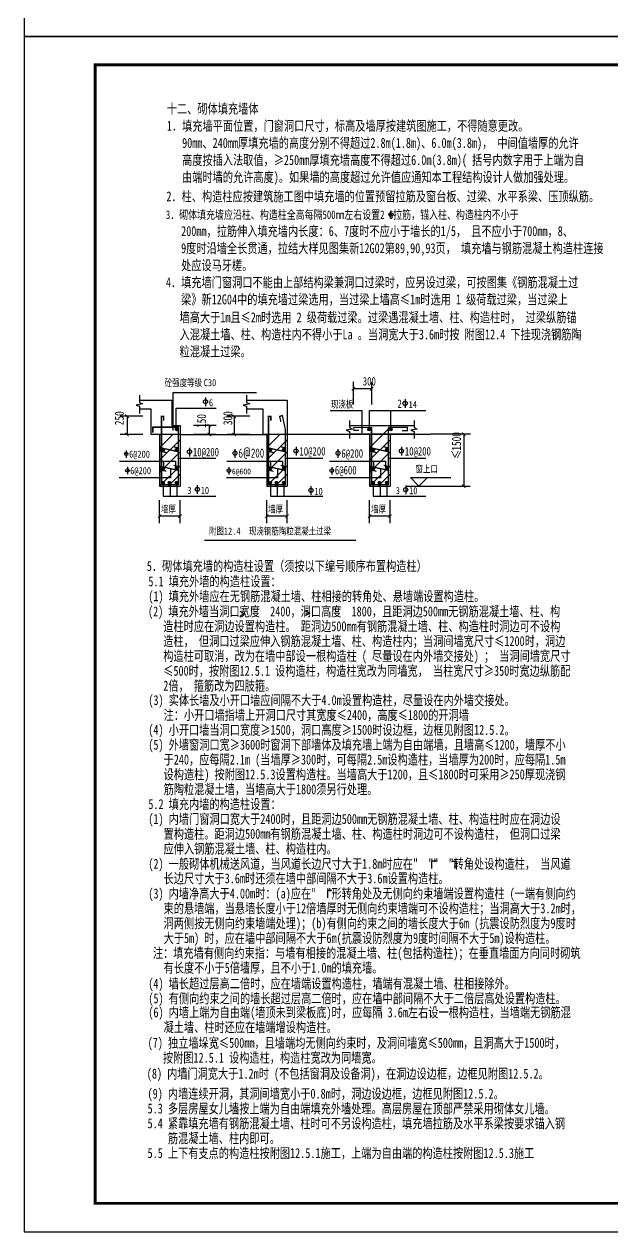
# Model space of a CAD drawing. Header units: millimetres. Extents: x 539196 to 807275, y 431843 to 1156631.
# Drawn here: x 543235 to 572462, y 1037831 to 1097840 of the extents above; entities that cross this region are included whole.
import ezdxf

# ---------------------------------------------------------------- set-up
doc = ezdxf.new("R2010")
doc.units = ezdxf.units.MM
doc.header["$MEASUREMENT"] = 0
doc.linetypes.add('DASHED2', pattern=[0.375, 0.25, -0.125])
doc.layers.add('PUB_TITLE', color=4, linetype='Continuous')
doc.styles.add('-宋体', font='', dxfattribs={"width": 0.8})
doc.styles.add('GBSTYLE', font='tssdeng.shx', dxfattribs={"width": 0.75, "height": 2.5, "bigfont": '@hztxt.shx'})
doc.styles.get('-宋体').set_extended_font_data('SimSun')

msp = doc.modelspace()

# ---------------------------------------------------------------- hatches: boundary and pattern name
h = msp.add_hatch()
h.set_pattern_fill('ANSI31', color=256, scale=113.142829, style=0)
h.set_pattern_definition([(45, (112069.614, 1060226.72), (-10.00050766, 10.00050766), [])])
edge = h.paths.add_edge_path()
edge.add_arc((550817.1, 1077703), 64.4, 0, 360)
h = msp.add_hatch()
h.set_pattern_fill('ANSI31', color=256, scale=113.142829, style=0)
h.set_pattern_definition([(45, (121639.824, 1060231.14), (-10.00050766, 10.00050766), [])])
edge = h.paths.add_edge_path()
edge.add_arc((560387.3, 1077707.4), 64.4, 0, 360)
h = msp.add_hatch()
h.set_pattern_fill('ANSI31', color=256, scale=113.142829, style=0)
h.set_pattern_definition([(45, (122721.999, 1060231.14), (-10.00050766, 10.00050766), [])])
edge = h.paths.add_edge_path()
edge.add_arc((561469.5, 1077707.4), 64.4, 0, 360)
h = msp.add_hatch()
h.set_pattern_fill('ANSI31', color=256, scale=113.142829, style=0)
h.set_pattern_definition([(45, (111396.303, 1059212.299), (-10.00050766, 10.00050766), [])])
edge = h.paths.add_edge_path()
edge.add_arc((550143.8, 1076688.5), 64.4, 0, 360)
h = msp.add_hatch()
h.set_pattern_fill('ANSI31', color=256, scale=113.142829, style=0)
h.set_pattern_definition([(45, (112069.614, 1059212.299), (-10.00050766, 10.00050766), [])])
edge = h.paths.add_edge_path()
edge.add_arc((550817.1, 1076688.5), 64.4, 0, 360)
h = msp.add_hatch()
h.set_pattern_fill('ANSI31', color=256, scale=113.142829, style=0)
h.set_pattern_definition([(45, (116721.888, 1059212.299), (-10.00050766, 10.00050766), [])])
edge = h.paths.add_edge_path()
edge.add_arc((555469.4, 1076688.5), 64.4, 0, 360)
h = msp.add_hatch()
h.set_pattern_fill('ANSI31', color=256, scale=113.142829, style=0)
h.set_pattern_definition([(45, (117395.199, 1059212.299), (-10.00050766, 10.00050766), [])])
edge = h.paths.add_edge_path()
edge.add_arc((556142.7, 1076688.5), 64.4, 0, 360)
h = msp.add_hatch()
h.set_pattern_fill('ANSI31', color=256, scale=113.142829, style=0)
h.set_pattern_definition([(45, (121841.989, 1059212.299), (-10.00050766, 10.00050766), [])])
edge = h.paths.add_edge_path()
edge.add_arc((560589.5, 1076688.5), 64.4, 0, 360)
h = msp.add_hatch()
h.set_pattern_fill('ANSI31', color=256, scale=113.142829, style=0)
h.set_pattern_definition([(45, (122515.299, 1059212.299), (-10.00050766, 10.00050766), [])])
edge = h.paths.add_edge_path()
edge.add_arc((561262.8, 1076688.5), 64.4, 0, 360)
h = msp.add_hatch()
h.set_pattern_fill('ANSI31', color=256, scale=113.142829, style=0)
h.set_pattern_definition([(45, (111396.303, 1058284.942), (-10.00050766, 10.00050766), [])])
edge = h.paths.add_edge_path()
edge.add_arc((550143.8, 1075761.2), 64.4, 0, 360)
h = msp.add_hatch()
h.set_pattern_fill('ANSI31', color=256, scale=113.142829, style=0)
h.set_pattern_definition([(45, (112069.614, 1058284.942), (-10.00050766, 10.00050766), [])])
edge = h.paths.add_edge_path()
edge.add_arc((550817.1, 1075761.2), 64.4, 0, 360)
h = msp.add_hatch()
h.set_pattern_fill('ANSI31', color=256, scale=113.142829, style=0)
h.set_pattern_definition([(45, (116721.888, 1058284.942), (-10.00050766, 10.00050766), [])])
edge = h.paths.add_edge_path()
edge.add_arc((555469.4, 1075761.2), 64.4, 0, 360)
h = msp.add_hatch()
h.set_pattern_fill('ANSI31', color=256, scale=113.142829, style=0)
h.set_pattern_definition([(45, (117395.199, 1058284.942), (-10.00050766, 10.00050766), [])])
edge = h.paths.add_edge_path()
edge.add_arc((556142.7, 1075761.2), 64.4, 0, 360)
h = msp.add_hatch()
h.set_pattern_fill('ANSI31', color=256, scale=113.142829, style=0)
h.set_pattern_definition([(45, (121841.989, 1058284.942), (-10.00050766, 10.00050766), [])])
edge = h.paths.add_edge_path()
edge.add_arc((560589.5, 1075761.2), 64.4, 0, 360)
h = msp.add_hatch()
h.set_pattern_fill('ANSI31', color=256, scale=113.142829, style=0)
h.set_pattern_definition([(45, (122515.299, 1058284.942), (-10.00050766, 10.00050766), [])])
edge = h.paths.add_edge_path()
edge.add_arc((561262.8, 1075761.2), 64.4, 0, 360)
h = msp.add_hatch()
h.set_pattern_fill('ANSI31', color=256, scale=113.142829, style=0)
h.set_pattern_definition([(45, (111396.303, 1057580.952), (-10.00050766, 10.00050766), [])])
edge = h.paths.add_edge_path()
edge.add_arc((550143.8, 1075057.2), 64.4, 0, 360)
h = msp.add_hatch()
h.set_pattern_fill('ANSI31', color=256, scale=113.142829, style=0)
h.set_pattern_definition([(45, (111713.61, 1057580.952), (-10.00050766, 10.00050766), [])])
edge = h.paths.add_edge_path()
edge.add_arc((550461.1, 1075057.2), 64.4, 0, 360)
h = msp.add_hatch()
h.set_pattern_fill('ANSI31', color=256, scale=113.142829, style=0)
h.set_pattern_definition([(45, (112069.614, 1057580.952), (-10.00050766, 10.00050766), [])])
edge = h.paths.add_edge_path()
edge.add_arc((550817.1, 1075057.2), 64.4, 0, 360)
h = msp.add_hatch()
h.set_pattern_fill('ANSI31', color=256, scale=113.142829, style=0)
h.set_pattern_definition([(45, (116721.888, 1057580.952), (-10.00050766, 10.00050766), [])])
edge = h.paths.add_edge_path()
edge.add_arc((555469.4, 1075057.2), 64.4, 0, 360)
h = msp.add_hatch()
h.set_pattern_fill('ANSI31', color=256, scale=113.142829, style=0)
h.set_pattern_definition([(45, (117039.195, 1057580.952), (-10.00050766, 10.00050766), [])])
edge = h.paths.add_edge_path()
edge.add_arc((555786.7, 1075057.2), 64.4, 0, 360)
h = msp.add_hatch()
h.set_pattern_fill('ANSI31', color=256, scale=113.142829, style=0)
h.set_pattern_definition([(45, (117395.199, 1057580.952), (-10.00050766, 10.00050766), [])])
edge = h.paths.add_edge_path()
edge.add_arc((556142.7, 1075057.2), 64.4, 0, 360)
h = msp.add_hatch()
h.set_pattern_fill('ANSI31', color=256, scale=113.142829, style=0)
h.set_pattern_definition([(45, (121841.989, 1057580.952), (-10.00050766, 10.00050766), [])])
edge = h.paths.add_edge_path()
edge.add_arc((560589.5, 1075057.2), 64.4, 0, 360)
h = msp.add_hatch()
h.set_pattern_fill('ANSI31', color=256, scale=113.142829, style=0)
h.set_pattern_definition([(45, (122159.296, 1057580.952), (-10.00050766, 10.00050766), [])])
edge = h.paths.add_edge_path()
edge.add_arc((560906.8, 1075057.2), 64.4, 0, 360)
h = msp.add_hatch()
h.set_pattern_fill('ANSI31', color=256, scale=113.142829, style=0)
h.set_pattern_definition([(45, (122515.299, 1057580.952), (-10.00050766, 10.00050766), [])])
edge = h.paths.add_edge_path()
edge.add_arc((561262.8, 1075057.2), 64.4, 0, 360)

# ---------------------------------------------------------------- linework, layer by layer
for p, q in [((561455.5, 1088569), (561455.5, 1088186.7)), ((559611.8, 1078941.3), (559611.8, 1080072.8)), ((560519.5, 1079722.3), (559611.8, 1079722.3)), ((560519.5, 1078941.3), (560519.5, 1080072.8)), ((549126.3, 1078966.4), (548809.7, 1078913.6)), ((548972.8, 1079399), (548972.8, 1079047.9)), ((548972.8, 1079047.9), (549126.3, 1078966.4)), ((548976.5, 1079150.8), (550573.5, 1079150.8)), ((550573.5, 1079150.8), (550573.5, 1077901.6)), ((550652.2, 1077642.1), (550652.2, 1079542.5)), ((550652.2, 1079542.5), (554784.8, 1079542.5)), ((552253.6, 1079280.9), (552253.6, 1078851)), ((554451.9, 1078966.4), (554135.3, 1078913.6)), ((554298.3, 1079399), (554298.3, 1079047.9)), ((554298.3, 1079047.9), (554451.9, 1078966.4)), ((554302.1, 1079150.8), (556313.7, 1079150.8)), ((556313.7, 1079150.8), (556313.7, 1074883.6)), ((562176.8, 1079198.7), (562176.8, 1078768.8)), ((549134.9, 1078356.9), (548003.4, 1078356.9)), ((548353.9, 1078356.9), (548353.9, 1077449.3)), ((548809.7, 1078913.6), (548972.8, 1078856.1)), ((548972.8, 1078856.1), (548972.8, 1078496.9)), ((549550.6, 1078711.9), (548976.5, 1078711.9)), ((549550.6, 1077457.6), (549550.6, 1078711.9)), ((550058.3, 1078369.7), (550058.3, 1074965.3)), ((550058.3, 1078360), (550171.2, 1078360)), ((550171.2, 1078360), (550171.2, 1078141)), ((550792.8, 1077712.3), (550792.8, 1078752.1)), ((550792.8, 1078752.1), (552788.8, 1078752.1)), ((554460.4, 1078356.9), (553329, 1078356.9)), ((553679.5, 1078356.9), (553679.5, 1077449.3)), ((554135.3, 1078913.6), (554298.3, 1078856.1)), ((554298.3, 1078856.1), (554298.3, 1078496.9)), ((555125, 1078711.9), (554302.1, 1078711.9)), ((555125, 1077457.6), (555125, 1078711.9)), ((555383.9, 1078369.7), (555383.9, 1074965.3)), ((555383.9, 1078360), (555496.7, 1078360)), ((555496.7, 1078360), (555496.7, 1078141)), ((560047.2, 1078619.7), (558453.6, 1078619.7)), ((560047.2, 1077538.8), (560047.2, 1078619.7)), ((560417.7, 1078643.9), (563212.3, 1078643.9)), ((560417.7, 1077681), (560417.7, 1078643.9)), ((561476.1, 1077681), (561476.1, 1078643.9)), ((549630.1, 1077813.2), (549630.1, 1077547.5)), ((550908.3, 1077813.2), (549630.1, 1077813.2)), ((550573.5, 1077901.6), (550988.1, 1077901.6)), ((550908.3, 1074965.3), (550908.3, 1077813.2)), ((550988.1, 1077901.6), (550988.1, 1074883.6)), ((552789.5, 1077893.2), (551658.1, 1077893.2)), ((552444.3, 1077893.2), (552444.3, 1077449.3)), ((559418.4, 1078147.4), (559418.4, 1077796.2)), ((559418.4, 1077796.2), (559572, 1077714.7)), ((559422.2, 1077899.2), (562633.5, 1077899.2)), ((560428, 1076810), (561433.8, 1077815.9)), ((560504, 1077807.6), (560504, 1074965.3)), ((561354, 1074965.3), (561354, 1077765.1)), ((562633.5, 1078147.4), (562633.5, 1077796.2)), ((562633.5, 1077796.2), (562787, 1077714.7)), ((549134.9, 1077449.3), (548003.4, 1077449.3)), ((550988.1, 1077457.6), (549550.6, 1077457.6)), ((549971.3, 1077457.6), (549971.3, 1074883.6)), ((549982.3, 1076810), (550612.9, 1077440.6)), ((549982.3, 1076183.7), (550988.1, 1077189.6)), ((552789.5, 1077449.3), (551658.1, 1077449.3)), ((554460.4, 1077449.3), (553329, 1077449.3)), ((556313.7, 1077457.6), (555125, 1077457.6)), ((555296.9, 1077457.6), (555296.9, 1074883.6)), ((555307.9, 1076810), (555938.5, 1077440.6)), ((555307.9, 1076183.7), (556313.7, 1077189.6)), ((556233.9, 1074965.3), (556233.9, 1077649.7)), ((559572, 1077714.7), (559255.4, 1077662)), ((559255.4, 1077662), (559418.4, 1077604.5)), ((559418.4, 1077604.5), (559418.4, 1077245.3)), ((562633.5, 1077460.3), (559422.2, 1077460.3)), ((560417, 1077460.3), (560417, 1074883.6)), ((560428, 1076183.7), (561433.8, 1077189.6)), ((561433.8, 1077460.3), (561433.8, 1074883.6)), ((562787, 1077714.7), (562470.4, 1077662)), ((562470.4, 1077662), (562633.5, 1077604.5)), ((562633.5, 1077604.5), (562633.5, 1077245.3)), ((565427.5, 1077460.3), (563458.6, 1077460.3)), ((565095.3, 1077460.3), (565095.3, 1074883.6)), ((548313.8, 1076655.6), (548313.8, 1076296.8)), ((549982.3, 1075582.3), (550988.1, 1076588.1)), ((551458.3, 1076795.3), (551458.3, 1076365.3)), ((553720.9, 1076726.7), (553720.9, 1076296.8)), ((555307.9, 1075582.3), (556313.7, 1076588.1)), ((556756.4, 1076834.1), (556756.4, 1076404.2)), ((558841, 1076726.7), (558841, 1076296.8)), ((560428, 1075582.3), (561433.8, 1076588.1)), ((561996.1, 1076836.1), (561996.1, 1076406.1)), ((550778.7, 1076110.5), (547981.5, 1076110.5)), ((550180.6, 1075762.6), (550180.6, 1076126.2)), ((550778.7, 1075759.3), (550778.7, 1076110.5)), ((550892.6, 1076277.4), (552766.4, 1076277.4)), ((556104.3, 1076110.5), (553307.1, 1076110.5)), ((555506.2, 1075762.6), (555506.2, 1076126.2)), ((556104.3, 1075759.3), (556104.3, 1076110.5)), ((556218.2, 1076277.4), (558092, 1076277.4)), ((561224.4, 1076110.5), (558427.2, 1076110.5)), ((560626.3, 1075762.6), (560626.3, 1076126.2)), ((561224.4, 1075759.3), (561224.4, 1076110.5)), ((561338.3, 1076277.4), (563212.1, 1076277.4)), ((548368.4, 1075836.9), (548368.4, 1075478.1)), ((549982.3, 1074894.9), (550988.1, 1075900.8)), ((550400.6, 1074883.6), (550988.1, 1075471.2)), ((550511.7, 1075745.2), (550511.7, 1075295.6)), ((553415.1, 1075831.7), (553415.1, 1075468.9)), ((555307.9, 1074894.9), (556313.7, 1075900.8)), ((555726.2, 1074883.6), (556313.7, 1075471.2)), ((555837.3, 1075745.2), (555837.3, 1075295.6)), ((558535.2, 1075831.7), (558535.2, 1075468.9)), ((560428, 1074894.9), (561433.8, 1075900.8)), ((560846.3, 1074883.6), (561433.8, 1075471.2)), ((560957.4, 1075745.2), (560957.4, 1075295.6)), ((550511.7, 1075295.6), (547967.5, 1075295.6)), ((549971.3, 1074883.6), (550988.1, 1074883.6)), ((550058.3, 1074965.3), (550908.3, 1074965.3)), ((550153.8, 1075038.3), (550153.8, 1074391.4)), ((550499.6, 1075038.3), (550499.6, 1074391.4)), ((550822.3, 1075038.3), (550822.3, 1074391.4)), ((551847.5, 1074924.5), (551847.5, 1074494.6)), ((555837.3, 1075295.6), (553293.1, 1075295.6)), ((555296.9, 1074883.6), (556313.7, 1074883.6)), ((555383.9, 1074965.3), (556233.9, 1074965.3)), ((555479.4, 1075038.3), (555479.4, 1074391.4)), ((555825.2, 1075038.3), (555825.2, 1074391.4)), ((556147.9, 1075038.3), (556147.9, 1074391.4)), ((557499.1, 1074878.5), (557499.1, 1074448.5)), ((560957.4, 1075295.6), (558413.2, 1075295.6)), ((560417, 1074883.6), (561433.8, 1074883.6)), ((560504, 1074965.3), (561354, 1074965.3)), ((560599.5, 1075038.3), (560599.5, 1074391.4)), ((560945.3, 1075038.3), (560945.3, 1074391.4)), ((561268, 1075038.3), (561268, 1074391.4)), ((562210.1, 1074914.3), (562210.1, 1074484.4)), ((562236, 1074883.6), (565423.8, 1074883.6)), ((562443.6, 1075307.9), (564446.1, 1075307.9)), ((562867.9, 1074883.6), (562443.6, 1075307.9)), ((562867.9, 1074883.6), (563292.1, 1075307.9)), ((549971.3, 1073047.8), (549971.3, 1074179.2)), ((550153.8, 1074391.4), (552770.1, 1074391.4)), ((550988.1, 1073047.8), (550988.1, 1074179.2)), ((555296.9, 1073047.8), (555296.9, 1074179.2)), ((555479.4, 1074391.4), (558095.7, 1074391.4)), ((556313.7, 1073047.8), (556313.7, 1074179.2)), ((560417, 1073047.8), (560417, 1074179.2)), ((560599.5, 1074391.4), (563215.8, 1074391.4)), ((561433.8, 1073047.8), (561433.8, 1074179.2)), ((550988.1, 1073393), (549971.3, 1073393)), ((556313.7, 1073393), (555296.9, 1073393)), ((561433.8, 1073393), (560417, 1073393)), ((552202.3, 1072194.2), (559731.3, 1072194.2)), ((554194.4, 1068536.1), (553950.2, 1068411.6)), ((553969.4, 1068674.9), (554194.4, 1068536.1)), ((557195.4, 1068709.9), (557439.6, 1068571.1)), ((557439.6, 1068571.1), (557209.7, 1068446.6)), ((563720.7, 1056246.6), (563494.5, 1056246.6)), ((563494.5, 1056246.6), (563494.5, 1055893.4)), ((564765.7, 1056234.1), (564539.6, 1056234.1)), ((564659.7, 1056234.1), (564659.7, 1055880.9)), ((558313.1, 1054785.5), (558313.1, 1054432.3)), ((558539.2, 1054785.5), (558313.1, 1054785.5))]:
    msp.add_line(p, q)
at = {"linetype": 'DASHED2', "ltscale": 10}
msp.add_line((550988.1, 1077457.6), (563458.6, 1077460.3), dxfattribs=at)
for points, const_width in [([(559695.9, 1079806.3), (559527.8, 1079638.3)], 40.7), ([(560603.5, 1079806.3), (560435.4, 1079638.3)], 40.7), ([(549630.1, 1077547.5), (549630.1, 1077813.2), (550908.3, 1077813.2), (550908.3, 1074965.3), (550058.3, 1074965.3), (550058.3, 1078360), (550171.2, 1078360), (550171.2, 1078141)], 63.6), ([(556233.9, 1077685.9), (556233.9, 1074965.3), (555383.9, 1074965.3), (555383.9, 1078360), (555496.7, 1078360), (555496.7, 1078141)], 63.6), ([(556233.9, 1077649.7), (556077.1, 1078392), (555941.3, 1078346.8), (556004.6, 1078075.2)], 63.6), ([(560504, 1077797.8), (559631.1, 1077797.8), (559631.1, 1077656.1), (559880.8, 1077656.1)], 63.6), ([(561354, 1077801.3), (561354, 1074965.3), (560504, 1074965.3), (560504, 1077797.8)], 63.6), ([(561354, 1077801.3), (562294.9, 1077801.3), (562294.9, 1077644.2), (562033.3, 1077644.2)], 63.6), ([(550312.2, 1076550.7), (550025.9, 1076620.4), (550025.9, 1076790.6), (550908.1, 1076589.4), (550908.1, 1076782.8), (550668.2, 1076844.7)], 63.6), ([(555637.8, 1076550.7), (555351.4, 1076620.4), (555351.4, 1076790.6), (556233.7, 1076589.4), (556233.7, 1076782.8), (555993.8, 1076844.7)], 63.6), ([(560757.9, 1076550.7), (560471.5, 1076620.4), (560471.5, 1076790.6), (561353.8, 1076589.4), (561353.8, 1076782.8), (561113.9, 1076844.7)], 63.6), ([(550312.2, 1075623.4), (550025.9, 1075693), (550025.9, 1075863.2), (550908.1, 1075662.1), (550908.1, 1075855.5), (550668.2, 1075917.4)], 63.6), ([(555637.8, 1075623.4), (555351.4, 1075693), (555351.4, 1075863.2), (556233.7, 1075662.1), (556233.7, 1075855.5), (555993.8, 1075917.4)], 63.6), ([(560757.9, 1075623.4), (560471.5, 1075693), (560471.5, 1075863.2), (561353.8, 1075662.1), (561353.8, 1075855.5), (561113.9, 1075917.4)], 63.6), ([(552202.3, 1072194.2), (559731.3, 1072194.2)], 63.6)]:
    msp.add_lwpolyline(points, dxfattribs=dict(const_width=const_width))
at = {"lineweight": -2, "const_width": 40.7}
for points in [[(548269.9, 1078441), (548437.9, 1078272.8)], [(553595.4, 1078441), (553763.5, 1078272.8)], [(552360.3, 1077977.3), (552528.3, 1077809.1)], [(548269.9, 1077533.4), (548437.9, 1077365.2)], [(552360.3, 1077533.4), (552528.3, 1077365.2)], [(553595.4, 1077533.4), (553763.5, 1077365.2)], [(565011.3, 1077544.4), (565179.3, 1077376.2)], [(565011.3, 1074967.7), (565179.3, 1074799.6)], [(550055.4, 1073477), (549887.2, 1073308.9)], [(551072.2, 1073477), (550904.1, 1073308.9)], [(555381, 1073477), (555212.8, 1073308.9)], [(556397.8, 1073477), (556229.7, 1073308.9)], [(560501.1, 1073477), (560332.9, 1073308.9)], [(561517.9, 1073477), (561349.8, 1073308.9)]]:
    msp.add_lwpolyline(points, dxfattribs=at)
for centre, radius in [((552253.6, 1079077.3), 101.8), ((562176.8, 1078995), 108.6), ((550817.1, 1077703), 64.4), ((560387.3, 1077707.4), 64.4), ((561469.5, 1077707.4), 64.4), ((548313.8, 1076485.6), 85), ((550143.8, 1076688.5), 64.4), ((550817.1, 1076688.5), 64.4), ((551458.3, 1076591.6), 101.8), ((553720.9, 1076523), 101.8), ((555469.4, 1076688.5), 64.4), ((556142.7, 1076688.5), 64.4), ((556756.4, 1076630.5), 101.8), ((558841, 1076523), 101.8), ((560589.5, 1076688.5), 64.4), ((561262.8, 1076688.5), 64.4), ((561996.1, 1076632.4), 101.8), ((548368.4, 1075666.9), 85), ((550143.8, 1075761.2), 64.4), ((550817.1, 1075761.2), 64.4), ((553415.1, 1075659.9), 91.6), ((555469.4, 1075761.2), 64.4), ((556142.7, 1075761.2), 64.4), ((558535.2, 1075659.9), 91.6), ((560589.5, 1075761.2), 64.4), ((561262.8, 1075761.2), 64.4), ((550143.8, 1075057.2), 64.4), ((550461.1, 1075057.2), 64.4), ((550817.1, 1075057.2), 64.4), ((551847.5, 1074720.8), 101.8), ((555469.4, 1075057.2), 64.4), ((555786.7, 1075057.2), 64.4), ((556142.7, 1075057.2), 64.4), ((557499.1, 1074674.8), 101.8), ((560589.5, 1075057.2), 64.4), ((560906.8, 1075057.2), 64.4), ((561262.8, 1075057.2), 64.4), ((562210.1, 1074710.7), 101.8)]:
    msp.add_circle(centre, radius)
for centre, start, end in [((550854.6, 1077761.7), 0, 180), ((550854.6, 1077761.7), 180, 0), ((550840.6, 1077670.3), 180, 0), ((550854.7, 1077670.3), 180, 0), ((550859.8, 1077669), 180, 0), ((560328.8, 1077674.7), 0, 180), ((560328.8, 1077674.7), 180, 0), ((560353.8, 1077673.4), 0, 180), ((560353.8, 1077673.4), 180, 0), ((560390.7, 1077673.4), 0, 180), ((560390.7, 1077673.4), 180, 0), ((560430, 1077673.4), 0, 180), ((560430, 1077673.4), 180, 0), ((561411, 1077674.7), 0, 180), ((561411, 1077674.7), 180, 0), ((561435.9, 1077673.4), 0, 180), ((561435.9, 1077673.4), 180, 0), ((561472.8, 1077673.4), 0, 180), ((561472.8, 1077673.4), 180, 0), ((561512.1, 1077673.4), 0, 180), ((561512.1, 1077673.4), 180, 0), ((550085.3, 1076655.9), 0, 180), ((550085.3, 1076655.9), 180, 0), ((550110.3, 1076654.6), 0, 180), ((550110.3, 1076654.6), 180, 0), ((550147.1, 1076654.6), 0, 180), ((550147.1, 1076654.6), 180, 0), ((550186.5, 1076654.6), 0, 180), ((550186.5, 1076654.6), 180, 0), ((550840.6, 1076655.9), 0, 180), ((550840.6, 1076655.9), 180, 0), ((550854.7, 1076655.9), 0, 180), ((550854.7, 1076655.9), 180, 0), ((550859.8, 1076654.6), 0, 180), ((550859.8, 1076654.6), 180, 0), ((555410.9, 1076655.9), 0, 180), ((555410.9, 1076655.9), 180, 0), ((555435.8, 1076654.6), 0, 180), ((555435.8, 1076654.6), 180, 0), ((555472.7, 1076654.6), 0, 180), ((555472.7, 1076654.6), 180, 0), ((555512, 1076654.6), 0, 180), ((555512, 1076654.6), 180, 0), ((556166.2, 1076655.9), 0, 180), ((556166.2, 1076655.9), 180, 0), ((556180.3, 1076655.9), 0, 180), ((556180.3, 1076655.9), 180, 0), ((556185.3, 1076654.6), 0, 180), ((556185.3, 1076654.6), 180, 0), ((560531, 1076655.9), 0, 180), ((560531, 1076655.9), 180, 0), ((560555.9, 1076654.6), 0, 180), ((560555.9, 1076654.6), 180, 0), ((560592.8, 1076654.6), 0, 180), ((560592.8, 1076654.6), 180, 0), ((560632.1, 1076654.6), 0, 180), ((560632.1, 1076654.6), 180, 0), ((561286.3, 1076655.9), 0, 180), ((561286.3, 1076655.9), 180, 0), ((561300.4, 1076655.9), 0, 180), ((561300.4, 1076655.9), 180, 0), ((561305.4, 1076654.6), 0, 180), ((561305.4, 1076654.6), 180, 0), ((550085.3, 1075728.5), 0, 180), ((550085.3, 1075728.5), 180, 0), ((550110.3, 1075727.2), 0, 180), ((550110.3, 1075727.2), 180, 0), ((550147.1, 1075727.2), 0, 180), ((550147.1, 1075727.2), 180, 0), ((550186.5, 1075727.2), 0, 180), ((550186.5, 1075727.2), 180, 0), ((550840.6, 1075728.5), 0, 180), ((550840.6, 1075728.5), 180, 0), ((550854.7, 1075728.5), 0, 180), ((550854.7, 1075728.5), 180, 0), ((550859.8, 1075727.2), 0, 180), ((550859.8, 1075727.2), 180, 0), ((555410.9, 1075728.5), 0, 180), ((555410.9, 1075728.5), 180, 0), ((555435.8, 1075727.2), 0, 180), ((555435.8, 1075727.2), 180, 0), ((555472.7, 1075727.2), 0, 180), ((555472.7, 1075727.2), 180, 0), ((555512, 1075727.2), 0, 180), ((555512, 1075727.2), 180, 0), ((556166.2, 1075728.5), 0, 180), ((556166.2, 1075728.5), 180, 0), ((556180.3, 1075728.5), 0, 180), ((556180.3, 1075728.5), 180, 0), ((556185.3, 1075727.2), 0, 180), ((556185.3, 1075727.2), 180, 0), ((560531, 1075728.5), 0, 180), ((560531, 1075728.5), 180, 0), ((560555.9, 1075727.2), 0, 180), ((560555.9, 1075727.2), 180, 0), ((560592.8, 1075727.2), 0, 180), ((560592.8, 1075727.2), 180, 0), ((560632.1, 1075727.2), 0, 180), ((560632.1, 1075727.2), 180, 0), ((561286.3, 1075728.5), 0, 180), ((561286.3, 1075728.5), 180, 0), ((561300.4, 1075728.5), 0, 180), ((561300.4, 1075728.5), 180, 0), ((561305.4, 1075727.2), 0, 180), ((561305.4, 1075727.2), 180, 0), ((550110.3, 1075023.2), 0, 180), ((550110.3, 1075023.2), 180, 0), ((550147.1, 1075023.2), 0, 180), ((550147.1, 1075023.2), 180, 0), ((550186.5, 1075023.2), 0, 180), ((550186.5, 1075023.2), 180, 0), ((550464.4, 1075023.2), 0, 180), ((550464.4, 1075023.2), 180, 0), ((550503.8, 1075023.2), 0, 180), ((550503.8, 1075023.2), 180, 0), ((550859.8, 1075023.2), 0, 180), ((550859.8, 1075023.2), 180, 0), ((555435.8, 1075023.2), 0, 180), ((555435.8, 1075023.2), 180, 0), ((555472.7, 1075023.2), 0, 180), ((555472.7, 1075023.2), 180, 0), ((555512, 1075023.2), 0, 180), ((555512, 1075023.2), 180, 0), ((555790, 1075023.2), 0, 180), ((555790, 1075023.2), 180, 0), ((555829.3, 1075023.2), 0, 180), ((555829.3, 1075023.2), 180, 0), ((556185.3, 1075023.2), 0, 180), ((556185.3, 1075023.2), 180, 0), ((560555.9, 1075023.2), 0, 180), ((560555.9, 1075023.2), 180, 0), ((560592.8, 1075023.2), 0, 180), ((560592.8, 1075023.2), 180, 0), ((560632.1, 1075023.2), 0, 180), ((560632.1, 1075023.2), 180, 0), ((560910.1, 1075023.2), 0, 180), ((560910.1, 1075023.2), 180, 0), ((560949.4, 1075023.2), 0, 180), ((560949.4, 1075023.2), 180, 0), ((561305.4, 1075023.2), 0, 180), ((561305.4, 1075023.2), 180, 0)]:
    msp.add_arc(centre, 13.1, start, end)
at = {"extrusion": (0, 0, -1)}
msp.add_ellipse((561476.8, 1088387.6), major_axis=(118.9, 0), ratio=0.6178138, dxfattribs=at)
at = {"layer": 'PUB_TITLE', "color": 1}
msp.add_lwpolyline([(543235.4, 1097231.5), (627244, 1097231.5), (627244, 1156631.5), (543235.4, 1156631.5)], close=True, dxfattribs=at)
at = {"layer": 'PUB_TITLE'}
msp.add_lwpolyline([(543235.4, 1037831.5), (627244, 1037831.5), (627244, 1097231.5), (543235.4, 1097231.5)], close=True, dxfattribs=at)
at = {"layer": 'PUB_TITLE', "const_width": 141.4}
msp.add_lwpolyline([(546771.1, 1039245.7), (625829.7, 1039245.7), (625829.7, 1095817.2), (546771.1, 1095817.2)], close=True, dxfattribs=at)

# ---------------------------------------------------------------- texts
for s, height, style, width, p in [('十二、砌体填充墙体', 495, '-宋体', 0.75, (550333.1, 1093389.9)), ('1．填充墙平面位置，门窗洞口尺寸，标高及墙厚按建筑图施工，不得随意更改。', 495, '-宋体', 0.75, (550333.1, 1092541.3)), ('   90mm、240mm厚填充墙的高度分别不得超过2.8m(1.8m)、6.0m(3.8m)， 中间值墙厚的允许', 495, '-宋体', 0.75, (550333.1, 1091692.8)), ('   高度按插入法取值，≥250mm厚填充墙高度不得超过6.0m(3.8m)( 括号内数字用于上端为自', 495, '-宋体', 0.75, (550333.1, 1090844.2)), ('   由端时墙的允许高度)。如果墙的高度超过允许值应通知本工程结构设计人做加强处理。', 495, '-宋体', 0.75, (550333.1, 1089995.6)), ('2．柱、构造柱应按建筑施工图中填充墙的位置预留拉筋及窗台板、过梁、水平系梁、压顶纵筋。', 495, '-宋体', 0.75, (550309, 1089034.6)), ('3．砌体填充墙应沿柱、构造柱全高每隔500mm左右设置2 6拉筋，锚入柱、构造柱内不小于', 424.286, '-宋体', 0.75, (550284.8, 1088157.9)), ('   200mm，拉筋伸入填充墙内长度：6、7度时不应小于墙长的1/5， 且不应小于700mm，8、', 495, '-宋体', 0.75, (550284.8, 1087309.3)), ('   9度时沿墙全长贯通，拉结大样见图集新12G02第89,90,93页， 填充墙与钢筋混凝土构造柱连接', 495, '-宋体', 0.75, (550284.8, 1086460.8)), ('   处应设马牙槎。', 495, '-宋体', 0.75, (550284.8, 1085612.2)), ('4．填充墙门窗洞口不能由上部结构梁兼洞口过梁时，应另设过梁，可按图集《钢筋混凝土过', 495, '-宋体', 0.75, (550284.8, 1084763.6)), ('   梁》新12G04中的填充墙过梁选用，当过梁上墙高≤1m时选用 1 级荷载过梁，当过梁上', 495, '-宋体', 0.75, (550284.8, 1083915)), ('   墙高大于1m且≤2m时选用 2 级荷载过梁。过梁遇混凝土墙、柱、构造柱时， 过梁纵筋锚', 495, '-宋体', 0.75, (550207.1, 1083024.8)), ('   入混凝土墙、柱、构造柱内不得小于La 。当洞宽大于3.6m时按 附图12.4 下挂现浇钢筋陶', 495, '-宋体', 0.75, (550207.1, 1082176.2)), ('   粒混凝土过梁。', 495, '-宋体', 0.75, (550207.1, 1081327.7)), ('砼强度等级', 353.57, '-宋体', 0.75, (550227, 1079848.8)), ('C30', 353.57, '-宋体', 0.75, (552166.9, 1079849.6)), ('300', 424.29, '-宋体', 0.75, (560076.5, 1079884.7)), ('6', 353.6, '-宋体', 0.75, (552423.3, 1078851)), ('现浇板', 353.57, '-宋体', 0.75, (558491.4, 1078776.3)), ('2', 424.3, '-宋体', 0.75, (561800.2, 1078768.8)), ('14', 343.73, '-宋体', 0.8, (562357.8, 1078768.8)), ('6@200', 353.57, '-宋体', 0.75, (548455.4, 1076296.8)), ('10@200', 424.29, '-宋体', 0.75, (551628, 1076365.3)), ('6@200', 452.57, 'GBSTYLE', 0.75, (553890.6, 1076296.8)), ('10@200', 424.29, '-宋体', 0.75, (556926.2, 1076404.2)), ('6@200', 424.29, '-宋体', 0.75, (559010.7, 1076296.8)), ('10@200', 424.29, '-宋体', 0.75, (562165.8, 1076406.1)), ('窗上口', 353.57, '-宋体', 0.75, (562690.9, 1075559.1)), ('6@200', 353.57, '-宋体', 0.75, (548510, 1075478.1)), ('6@600', 290.02, '-宋体', 0.8, (553567.8, 1075468.9)), ('6@600', 424.29, '-宋体', 0.75, (558687.9, 1075468.9)), ('3', 353.6, '-宋体', 0.75, (551354.5, 1074494.6)), ('10', 353.57, '-宋体', 0.75, (552017.2, 1074494.6)), ('10', 353.57, '-宋体', 0.75, (557668.8, 1074448.5)), ('3', 353.6, '-宋体', 0.75, (561717.1, 1074484.4)), ('10', 353.57, '-宋体', 0.75, (562379.8, 1074484.4)), ('墙厚', 353.57, '-宋体', 0.75, (550043.2, 1073567.1)), ('墙厚', 353.57, '-宋体', 0.75, (555368.7, 1073567.1)), ('墙厚', 353.57, '-宋体', 0.75, (560488.8, 1073567.1)), ('附图12.4  现浇钢筋陶粒混凝土过梁', 353.571, '-宋体', 0.75, (552426.6, 1072472.2)), ('5．砌体填充墙的构造柱设置（须按以下编号顺序布置构造柱）', 495, '-宋体', 0.75, (549335.7, 1070667)), ('5.1 填充外墙的构造柱设置：', 495, '-宋体', 0.75, (549412.8, 1069906.3)), ('(1) 填充外墙应在无钢筋混凝土墙、柱相接的转角处、悬墙端设置构造柱。', 495, '-宋体', 0.75, (549412.8, 1069168.4)), ('(2) 填充外墙当洞口宽度  2400，洞口高度  1800，且距洞边500mm无钢筋混凝土墙、柱、构', 495, '-宋体', 0.75, (549396.8, 1068413.2)), ('   造柱时应在洞边设置构造柱。 距洞边500mm有钢筋混凝土墙、柱、构造柱时洞边可不设构', 495, '-宋体', 0.75, (549396.8, 1067675.3)), ('   造柱， 但洞口过梁应伸入钢筋混凝土墙、柱、构造柱内；当洞间墙宽尺寸≤1200时，洞边', 495, '-宋体', 0.75, (549396.8, 1066937.5)), ('   构造柱可取消，改为在墙中部设一根构造柱 ( 尽量设在内外墙交接处) ； 当洞间墙宽尺寸', 495, '-宋体', 0.75, (549396.8, 1066199.6)), ('   ≤500时，按附图12.5.1 设构造柱，构造柱宽改为同墙宽， 当柱宽尺寸≥350时宽边纵筋配', 495, '-宋体', 0.75, (549396.8, 1065461.7)), ('   2倍， 箍筋改为四肢箍。', 495, '-宋体', 0.75, (549396.8, 1064723.8)), ('(3) 实体长墙及小开口墙应间隔不大于4.0m设置构造柱，尽量设在内外墙交接处。', 495, '-宋体', 0.75, (549412.8, 1064003.2)), ('   注：小开口墙指墙上开洞口尺寸其宽度≤2400，高度≤1800的开洞墙', 495, '-宋体', 0.75, (549412.8, 1063265.3)), ('(4) 小开口墙当洞口宽度≥1500，洞口高度≥1500时设边框，边框见附图12.5.2。', 495, '-宋体', 0.75, (549412.8, 1062527.4)), ('(5) 外墙窗洞口宽≥3600时窗洞下部墙体及填充墙上端为自由端墙，且墙高≤1200，墙厚不小', 495, '-宋体', 0.75, (549412.8, 1061789.5)), ('   于240，应每隔2.1m (当墙厚≥300时，可每隔2.5m设构造柱，当墙厚为200时，应每隔1.5m', 495, '-宋体', 0.75, (549412.8, 1061051.6)), ('   设构造柱) 按附图12.5.3设置构造柱。当墙高大于1200，且≤1800时可采用≥250厚现浇钢', 495, '-宋体', 0.75, (549412.8, 1060313.7)), ('   筋陶粒混凝土墙，当墙高大于1800须另行处理。', 495, '-宋体', 0.75, (549412.8, 1059575.8)), ('5.2 填充内墙的构造柱设置：', 495, '-宋体', 0.75, (549412.8, 1058838)), ('(1) 内墙门窗洞口宽大于2400时，且距洞边500mm无钢筋混凝土墙、柱、构造柱时应在洞边设', 495, '-宋体', 0.75, (549412.8, 1058100.1)), ('   置构造柱。距洞边500mm有钢筋混凝土墙、柱、构造柱时洞边可不设构造柱， 但洞口过梁', 495, '-宋体', 0.75, (549412.8, 1057362.2)), ('   应伸入钢筋混凝土墙、柱、构造柱内。', 495, '-宋体', 0.75, (549412.8, 1056624.3)), ('(2) 一般砌体机械送风道，当风道长边尺寸大于1.8m时应在"  ""  "转角处设构造柱， 当风道', 495, '-宋体', 0.75, (549412.8, 1055871.4)), ('   长边尺寸大于3.6m时还须在墙中部间隔不大于3.6m设置构造柱。', 495, '-宋体', 0.75, (549412.8, 1055148.5)), ('(3) 内墙净高大于4.00m时：(a)应在"  "形转角处及无侧向约束墙端设置构造柱 (一端有侧向约', 495, '-宋体', 0.75, (549412.8, 1054395.6)), ('   束的悬墙端，当悬墙长度小于12倍墙厚时无侧向约束墙端可不设构造柱；当洞高大于3.2m时， ', 495, '-宋体', 0.75, (549412.8, 1053657.8)), ('   洞两侧按无侧向约束墙端处理)；(b)有侧向约束之间的墙长度大于6m (抗震设防烈度为9度时', 495, '-宋体', 0.75, (549412.8, 1052919.9)), ('   大于5m) 时，应在墙中部间隔不大于6m(抗震设防烈度为9度时间隔不大于5m)设构造柱。', 495, '-宋体', 0.75, (549412.8, 1052182)), ('   注：填充墙有侧向约束指：与墙有相接的混凝土墙、柱(包括构造柱)；在垂直墙面方向同时砌筑', 495, '-宋体', 0.75, (548881.5, 1051444.1)), ('   有长度不小于5倍墙厚，且不小于1.0m的填充墙。', 495, '-宋体', 0.75, (549412.8, 1050706.2)), ('(4) 墙长超过层高二倍时，应在墙端设置构造柱，墙端有混凝土墙、柱相接除外。', 495, '-宋体', 0.75, (549412.8, 1049921.7)), ('(5) 有侧向约束之间的墙长超过层高二倍时，应在墙中部间隔不大于二倍层高处设置构造柱。', 495, '-宋体', 0.75, (549412.8, 1049183.8)), ('(6) 内墙上端为自由端(墙顶未到梁板底)时，应每隔 3.6m左右设一根构造柱，当墙端无钢筋混', 495, '-宋体', 0.75, (549412.8, 1048492.5)), ('   凝土墙、柱时还应在墙端增设构造柱。', 495, '-宋体', 0.75, (549412.8, 1047754.7)), ('(7) 独立墙垛宽≤500mm，且墙端均无侧向约束时，及洞间墙宽≤500mm，且洞高大于1500时，', 495, '-宋体', 0.75, (549380, 1046977.2)), ('   按附图12.5.1 设构造柱，构造柱宽改为同墙宽。', 495, '-宋体', 0.75, (549380, 1046239.3)), ('(8) 内墙门洞宽大于1.2m时 (不包括窗洞及设备洞)，在洞边设边框，边框见附图12.5.2。', 495, '-宋体', 0.75, (549336.3, 1045446.8)), ('(9) 内墙连续开洞，其洞间墙宽小于0.8m时，洞边设边框，边框见附图12.5.2。', 495, '-宋体', 0.75, (549373.1, 1044450.4)), ('5.3 多层房屋女儿墙按上端为自由端填充外墙处理。高层房屋在顶部严禁采用砌体女儿墙。', 495, '-宋体', 0.75, (549373.1, 1043712.6)), ('5.4 紧靠填充墙有钢筋混凝土墙、柱时可不另设构造柱，填充墙拉筋及水平系梁按要求锚入钢', 495, '-宋体', 0.75, (549373.1, 1042974.7)), ('    筋混凝土墙、柱内即可。', 495, '-宋体', 0.75, (549373.1, 1042236.8)), ('5.5 上下有支点的构造柱按附图12.5.1施工，上端为自由端的构造柱按附图12.5.3施工', 495, '-宋体', 0.75, (549373.1, 1041498.9))]:
    msp.add_text(s, height=height, dxfattribs=dict(style=style, width=width)).set_placement(p)
at = {"style": '-宋体', "width": 0.75}
for s, height, p in [('250', 452.57, (548191.5, 1077914)), ('150', 452.57, (552281.9, 1077773.5)), ('300', 452.57, (553588.3, 1077914)), ('1500', 452.57, (564958.6, 1076646.3)), ('≤', 452.6, (564958.6, 1076226.1))]:
    msp.add_text(s, height=height, rotation=90, dxfattribs=at).set_placement(p)

doc.saveas('drawing.dxf')
